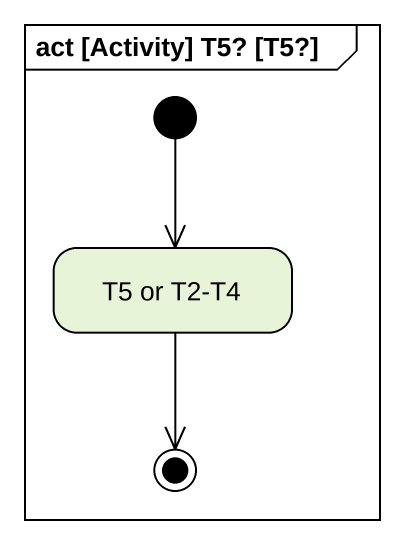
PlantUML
@startuml
mainframe act [Activity] T5? [T5?]
hide empty description
state "T5 or T2-T4" as T5_or_T2_T4
[*] --> T5_or_T2_T4
T5_or_T2_T4 --> [*]
@enduml
